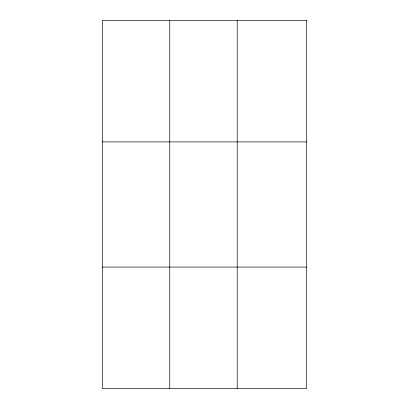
<?xml version="1.0" encoding="UTF-8"?>
<svg xmlns="http://www.w3.org/2000/svg" width="409" height="409" viewBox="0 0 409 409"><rect width="100%" height="100%" fill="white"/><g stroke="black" fill="none" stroke-linecap="round" stroke-linejoin="round"><path stroke-width="0.61" d="M169.75 20.45L169.75 388.55M237.205 20.45L237.205 388.55M102.296 141.923L306.704 141.923M102.296 267.077L306.704 267.077M306.704 20.45L306.704 388.55L102.296 388.55L102.296 20.45L306.704 20.45"/></g></svg>
